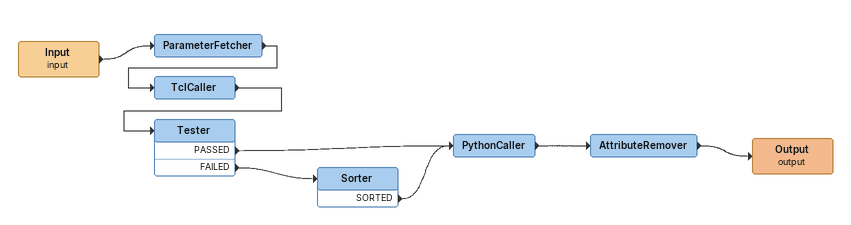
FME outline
Input (input)
    -> ParameterFetcher
ParameterFetcher
    -> TclCaller
TclCaller
    -> Tester
Tester
    PASSED -> PythonCaller
    FAILED -> Sorter
Sorter
    SORTED -> PythonCaller
PythonCaller
    -> AttributeRemover
AttributeRemover
    -> Output (output)
Output (output)
